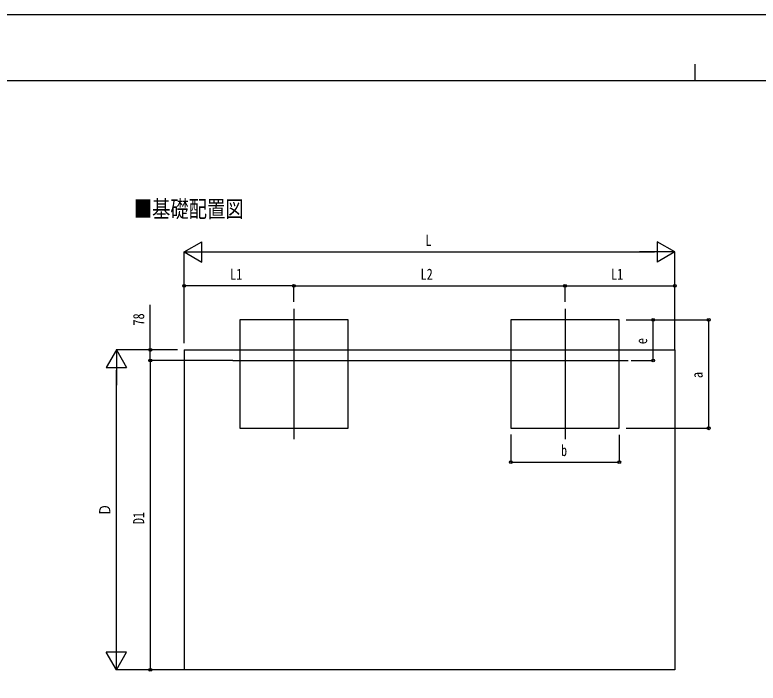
# Model space of a CAD drawing. Units: millimetres, scale not verified. Extents: x -10512 to 10512, y -7425 to 7425.
# Drawn here: x -5029 to 455, y 2495 to 7425 of the extents above; entities that cross this region are included whole.
import ezdxf
from ezdxf.enums import TextEntityAlignment as Align

# ---------------------------------------------------------------- set-up
doc = ezdxf.new("R2010")
doc.units = ezdxf.units.MM
doc.header["$LTSCALE"] = 30
for name, color, linetype in [('0-2_USER1', 3, 'Continuous'), ('0-3_YKK_12', 2, 'Continuous'), ('0-5_YKK_A1', 4, 'Continuous'), ('0-6_YKK_D', 6, 'Continuous'), ('0-7_YKK_ZWAK', 7, 'Continuous')]:
    doc.layers.add(name, color=color, linetype=linetype)
doc.styles.add('ＭＳ ゴシック', font='')
doc.styles.get('ＭＳ ゴシック').set_extended_font_data('MS Gothic')

msp = doc.modelspace()

# ---------------------------------------------------------------- linework, layer by layer
at = {"layer": '0-3_YKK_12'}
for p, q in [((-2969.45, 5257.04), (-2969.45, 4294.52)), ((-969.45, 5257.04), (-969.45, 4294.52)), ((-3420.12, 4875.7), (-503.21, 4875.7))]:
    msp.add_line(p, q, dxfattribs=at)
at = {"layer": '0-5_YKK_A1'}
for p, q in [((-3779.45, 4953.5), (-159.45, 4953.5)), ((-3779.45, 4953.5), (-3779.45, 2593.5)), ((-159.45, 4953.5), (-159.45, 2593.5)), ((-159.45, 2593.5), (-3779.45, 2593.5))]:
    msp.add_line(p, q, dxfattribs=at)
for points in [[(-3369.45, 4375.78), (-2569.45, 4375.78), (-2569.45, 5175.78), (-3369.45, 5175.78)], [(-1369.45, 4375.78), (-569.45, 4375.78), (-569.45, 5175.78), (-1369.45, 5175.78)]]:
    msp.add_lwpolyline(points, close=True, dxfattribs=at)
at = {"layer": '0-6_YKK_D'}
for p, q in [((-3779.45, 5675.78), (-3649.55, 5750.78)), ((-3649.55, 5600.78), (-3649.55, 5750.78)), ((-159.45, 5675.78), (-289.35, 5750.78)), ((-289.35, 5750.78), (-289.35, 5600.78)), ((-3779.45, 5003.5), (-3779.45, 5676.78)), ((-3779.45, 5675.78), (-3649.55, 5600.78)), ((-3779.45, 5675.78), (-3519.64, 5675.78)), ((-3629.45, 5675.78), (-309.45, 5675.78)), ((-159.45, 5675.78), (-419.26, 5675.78)), ((-159.45, 5675.78), (-289.35, 5600.78)), ((-159.45, 4954.5), (-159.45, 5676.78)), ((-3779.45, 5003.5), (-3779.45, 5426.78)), ((-2969.45, 5425.78), (-3779.45, 5425.78)), ((-2969.45, 5307.96), (-2969.45, 5426.78)), ((-2969.45, 5307.96), (-2969.45, 5426.78)), ((-2969.45, 5425.78), (-969.45, 5425.78)), ((-969.45, 5307.96), (-969.45, 5426.78)), ((-969.45, 5307.96), (-969.45, 5426.78)), ((-969.45, 5425.78), (-159.45, 5425.78)), ((-159.45, 4954.5), (-159.45, 5426.78)), ((-519.45, 5175.78), (91.55, 5175.78)), ((-518.45, 5175.78), (-318.45, 5175.78)), ((-319.45, 4875.78), (-319.45, 5175.78)), ((90.55, 4375.78), (90.55, 5175.78)), ((-4279.45, 4953.5), (-4354.45, 4823.6)), ((-3829.45, 4953.5), (-4280.45, 4953.5)), ((-4279.45, 4953.5), (-4204.45, 4823.6)), ((-4279.45, 4953.5), (-4279.45, 4693.69)), ((-3829.45, 4953.5), (-4030.45, 4953.5)), ((-3421.12, 4875.7), (-4030.45, 4875.7)), ((-3421.12, 4875.7), (-4030.45, 4875.7)), ((-4029.45, 4875.7), (-4029.45, 2593.5)), ((-482.59, 4875.78), (-318.45, 4875.78)), ((-4354.45, 4823.6), (-4204.45, 4823.6)), ((-4279.45, 2743.5), (-4279.45, 4803.5)), ((-519.45, 4375.78), (91.55, 4375.78)), ((-1369.45, 4328.69), (-1369.45, 4124.78)), ((-569.45, 4326.77), (-569.45, 4124.78)), ((-1369.45, 4125.78), (-569.45, 4125.78)), ((-4279.45, 2593.5), (-4279.45, 2853.31)), ((-4279.45, 2593.5), (-4354.45, 2723.4)), ((-4204.45, 2723.4), (-4354.45, 2723.4)), ((-4279.45, 2593.5), (-4204.45, 2723.4)), ((-3780.45, 2593.5), (-4280.45, 2593.5)), ((-3780.45, 2593.5), (-4030.45, 2593.5))]:
    msp.add_line(p, q, dxfattribs=at)
msp.add_lwpolyline([(-4029.45, 4875.7), (-4029.45, 4953.5), (-4029.45, 5285.5)], dxfattribs=at)
for centre in [(-3779.45, 5425.78), (-2969.45, 5425.78), (-2969.45, 5425.78), (-969.45, 5425.78), (-969.45, 5425.78), (-159.45, 5425.78), (-319.45, 5175.78), (90.55, 5175.78), (-4029.45, 4953.5), (-4029.45, 4875.7), (-4029.45, 4875.7), (-319.45, 4875.78), (90.55, 4375.78), (-1369.45, 4125.78), (-569.45, 4125.78), (-4029.45, 2593.5)]:
    msp.add_circle(centre, 10.62, dxfattribs=at)
at = {"layer": '0-7_YKK_ZWAK'}
for p, q in [((-12.45, 7062.5), (-12.45, 6937.5)), ((9737.55, 6937.5), (-9762.45, 6937.5))]:
    msp.add_line(p, q, dxfattribs=at)
msp.add_lwpolyline([(-10512.5, -7425), (10512.5, -7425), (10512.5, 7425), (-10512.5, 7425)], close=True, dxfattribs=at)

# ---------------------------------------------------------------- texts
at = {"layer": '0-2_USER1', "style": 'ＭＳ ゴシック', "width": 0.8}
msp.add_text('■基礎配置図', height=123.8, dxfattribs=at).set_placement((-4151.51, 5894.2), align=Align.BOTTOM_LEFT)
at = {"layer": '0-6_YKK_D', "style": 'ＭＳ ゴシック', "width": 0.8}
for s, p in [('L', (-1999.45, 5695.78)), ('L1', (-3440.45, 5445.78)), ('L2', (-2035.45, 5445.78)), ('L1', (-630.45, 5445.78)), ('b', (-999.45, 4145.78))]:
    msp.add_text(s, height=82.48, dxfattribs=at).set_placement(p, align=Align.BOTTOM_LEFT)
for s, p in [('78', (-4049.45, 5133.5)), ('e', (-339.45, 4995.78)), ('a', (70.55, 4745.78)), ('Ｄ', (-4299.45, 3728.5)), ('D1', (-4049.45, 3668.6))]:
    msp.add_text(s, height=82.48, rotation=90, dxfattribs=at).set_placement(p, align=Align.BOTTOM_LEFT)

doc.saveas('drawing.dxf')
